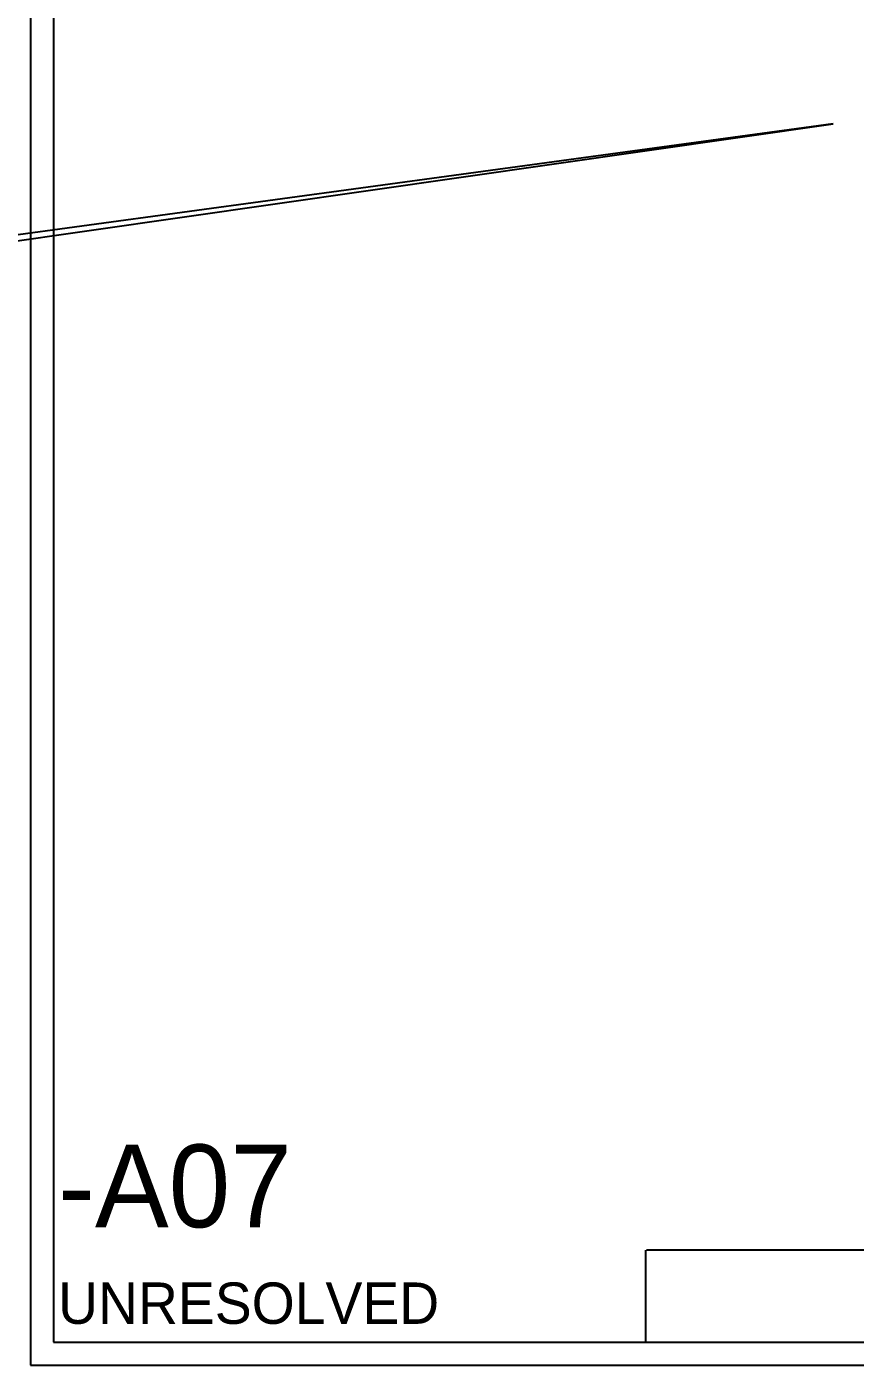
# Model space of a CAD drawing. Header units: millimetres. Extents: x 0 to 1000, y 0 to 1400.
# Drawn here: x 654.7 to 714.8, y 165 to 262.1 of the extents above; entities that cross this region are included whole.
import ezdxf

# ---------------------------------------------------------------- set-up
doc = ezdxf.new("R2010")
doc.units = ezdxf.units.MM

msp = doc.modelspace()

# ---------------------------------------------------------------- linework, layer by layer
at = {"layer": 'COMPONENT_DETAIL'}
for p, q in [((655, 345), (655, 165)), ((656.6674, 343.3326), (656.6674, 166.6674)), ((699.6041, 173.3372), (699.6041, 166.6674)), ((769.6368, 173.3372), (699.6875, 173.3372)), ((656.6674, 166.6674), (769.8036, 166.6674)), ((655, 165), (771.471, 165))]:
    msp.add_line(p, q, dxfattribs=at)
at = {"layer": 'COMPONENT_OUTLINE'}
for p, q in [((655, 345), (655, 165)), ((655, 165), (771.471, 165))]:
    msp.add_line(p, q, dxfattribs=at)
at = {"layer": 'WIRE'}
for p, q in [((416.9065, 212.625), (713.2355, 255)), ((713.2355, 255), (519, 228.6365))]:
    msp.add_line(p, q, dxfattribs=at)

# ---------------------------------------------------------------- texts
at = {"layer": 'DEVICE_TAG'}
msp.add_text('-A07', height=6, dxfattribs=at).set_placement((657, 175))
at = {"layer": 'PART_REF'}
msp.add_text('UNRESOLVED', height=3, dxfattribs=at).set_placement((657, 168))

doc.saveas('drawing.dxf')
